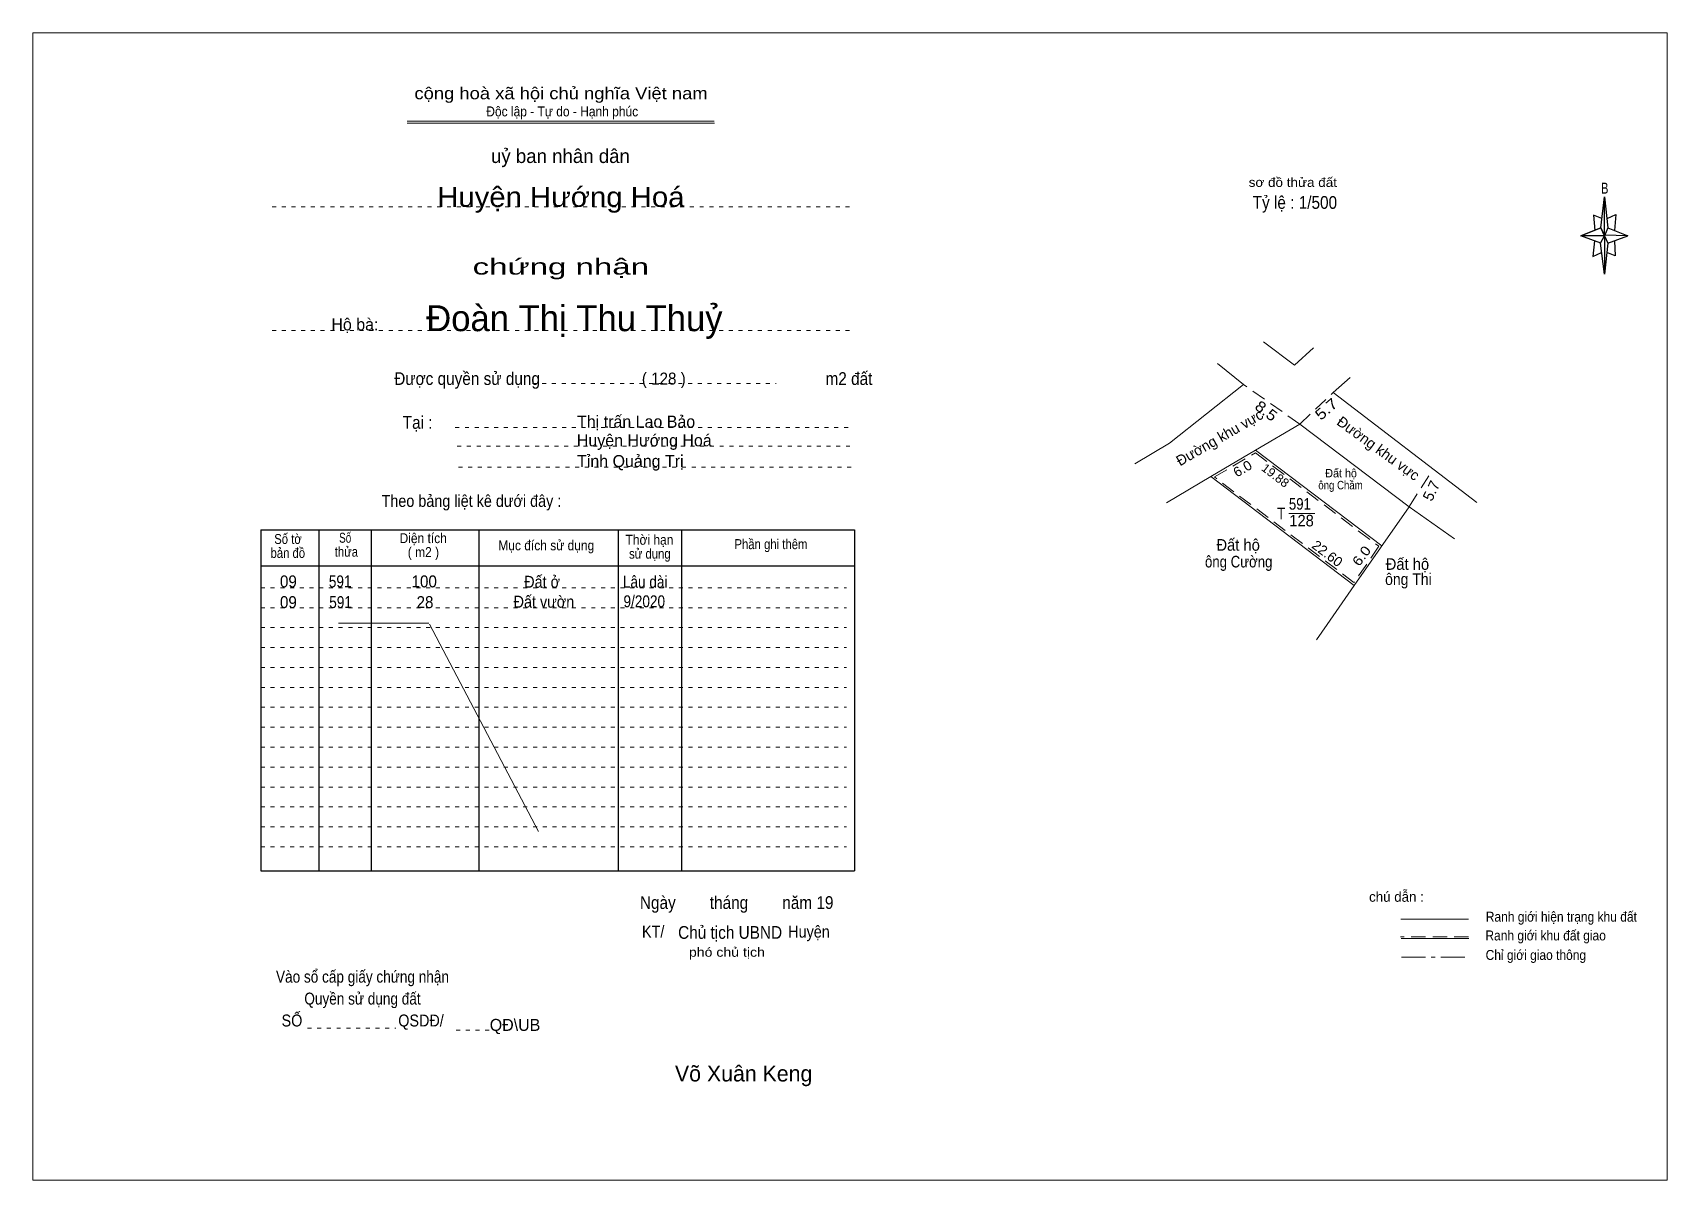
# Model space of a CAD drawing. Header units: centimetres. Extents: x -0.5 to 40.5, y 0 to 28.8.
import ezdxf
from ezdxf.enums import TextEntityAlignment as Align

# ---------------------------------------------------------------- set-up
doc = ezdxf.new("R2010")
doc.units = ezdxf.units.CM
doc.header["$LTSCALE"] = 0.12
for name, pattern in [('DOT_DASHED', [7.7, 5, -1.2, 0.3, -1.2]), ('DOTTED', [1.5, 0.3, -1.2]), ('MEDIUM_DASHED', [4.5, 3, -1.5])]:
    doc.linetypes.add(name, pattern=pattern)
for name, color, linetype, lineweight in [('1', 7, 'DOTTED', 13), ('2', 7, 'Continuous', 13), ('50', 7, 'Continuous', 13)]:
    doc.layers.add(name, color=color, linetype=linetype, lineweight=lineweight)
doc.layers.add('34', color=7, linetype='Continuous')

msp = doc.modelspace()

# ---------------------------------------------------------------- linework, layer by layer
at = {"layer": '1', "linetype": 'Continuous'}
for p, q in [((8.91, 26.55), (16.62, 26.55)), ((8.91, 26.5), (16.63, 26.5))]:
    msp.add_line(p, q, dxfattribs=at)
at = {"layer": '1'}
for p, q in [((5.52, 24.4), (20.02, 24.4)), ((5.52, 21.3), (20.02, 21.3)), ((12.06, 19.97), (18.18, 19.97)), ((10.12, 18.86), (20.06, 18.86)), ((10.17, 18.39), (20.11, 18.39)), ((10.2, 17.87), (20.14, 17.87)), ((5.24, 14.84), (19.94, 14.84)), ((5.24, 14.34), (19.94, 14.34)), ((5.24, 13.84), (19.94, 13.84)), ((5.24, 13.34), (19.94, 13.34)), ((5.24, 12.84), (19.94, 12.84)), ((5.24, 12.34), (19.94, 12.34)), ((5.24, 11.84), (19.94, 11.84)), ((5.24, 11.34), (19.94, 11.34)), ((5.24, 10.84), (19.94, 10.84)), ((5.24, 10.34), (19.94, 10.34)), ((5.24, 9.84), (19.94, 9.84)), ((5.24, 9.34), (19.94, 9.34)), ((5.24, 8.84), (19.94, 8.84)), ((5.24, 8.34), (19.94, 8.34)), ((6.41, 3.79), (8.63, 3.79)), ((10.14, 3.74), (11.2, 3.74))]:
    msp.add_line(p, q, dxfattribs=at)
at = {"layer": '1', "linetype": 'Continuous', "lineweight": 25}
for p, q in [((5.24, 16.29), (20.14, 16.29)), ((5.24, 16.29), (5.24, 7.74)), ((6.69, 16.29), (6.69, 7.74)), ((8.01, 16.29), (8.01, 7.74)), ((10.71, 16.29), (10.71, 7.74)), ((14.21, 16.29), (14.21, 7.74)), ((15.8, 16.29), (15.8, 7.74)), ((20.14, 16.29), (20.14, 7.74)), ((5.24, 15.39), (20.14, 15.39)), ((5.24, 7.74), (20.14, 7.74))]:
    msp.add_line(p, q, dxfattribs=at)
at = {"layer": '1', "linetype": 'Continuous'}
msp.add_lwpolyline([(-0.49, -0.03), (40.55, -0.03), (40.55, 28.77), (-0.49, 28.77)], close=True, dxfattribs=at)
at = {"layer": '2', "lineweight": 25}
for p, q in [((38.88, 23.87), (38.97, 24.65)), ((39.06, 23.87), (39.56, 23.67)), ((38.88, 23.49), (38.38, 23.67)), ((39.06, 23.49), (38.97, 22.71)), ((39.22, 23.55), (39.24, 23.17)), ((39.24, 23.17), (39.03, 23.25))]:
    msp.add_line(p, q, dxfattribs=at)
at = {"layer": '2', "linetype": 'MEDIUM_DASHED'}
for p, q in [((31.32, 18.95), (29.91, 19.94)), ((31.32, 18.95), (32.16, 19.74)), ((34.56, 17.65), (34.05, 16.85)), ((35.56, 6.08), (33.85, 6.08))]:
    msp.add_line(p, q, dxfattribs=at)
at = {"layer": '2'}
for p, q in [((30.21, 18.29), (31.32, 18.95)), ((31.32, 18.95), (34.07, 16.87)), ((29.09, 17.63), (30.21, 18.29)), ((30.21, 18.29), (33.38, 15.89)), ((32.69, 14.9), (29.09, 17.63)), ((34.07, 16.87), (32.69, 14.9)), ((35.21, 16.07), (34.07, 16.87)), ((31.05, 16.7), (31.7, 16.7)), ((35.56, 6.52), (33.86, 6.52)), ((35.57, 6.04), (33.87, 6.04))]:
    msp.add_line(p, q, dxfattribs=at)
at = {"layer": '2', "linetype": 'DOT_DASHED'}
msp.add_line((33.88, 5.57), (35.59, 5.57), dxfattribs=at)
at = {"layer": '2', "lineweight": 25}
for points in [[(38.97, 24.65), (39.06, 23.87), (38.97, 23.67)], [(38.97, 23.67), (38.38, 23.67), (38.88, 23.87), (39.06, 23.49), (39.56, 23.67), (38.97, 23.69)], [(38.97, 23.67), (38.97, 22.71), (38.87, 23.49)]]:
    msp.add_lwpolyline(points, close=True, dxfattribs=at)
for points in [[(38.97, 23.67), (38.88, 23.87), (38.38, 23.67)], [(38.91, 24.11), (38.7, 24.19), (38.73, 23.81)], [(39.04, 24.11), (39.26, 24.21), (39.22, 23.81)], [(38.72, 23.55), (38.68, 23.15), (38.9, 23.25)], [(38.97, 23.67), (39.06, 23.49), (39.56, 23.67)]]:
    msp.add_lwpolyline(points, dxfattribs=at)
at = {"layer": '2'}
for points in [[(31.67, 20.86), (31.19, 20.43), (30.41, 21.01)], [(27.18, 17.95), (28.05, 18.47), (29.91, 19.94), (29.26, 20.47)], [(35.77, 16.98), (32.16, 19.74), (32.59, 20.12)], [(27.98, 16.97), (29.09, 17.63), (32.69, 14.9), (32.01, 13.92), (31.74, 13.53)], [(29.09, 17.63), (32.69, 14.9), (29.09, 17.63)]]:
    msp.add_lwpolyline(points, dxfattribs=at)
at = {"layer": '2', "linetype": 'MEDIUM_DASHED'}
msp.add_lwpolyline([(32.68, 14.97), (29.18, 17.62), (30.21, 18.23), (33.31, 15.88)], close=True, dxfattribs=at)
at = {"layer": '50'}
for p, q in [((7.19, 13.95), (9.46, 13.95)), ((9.47, 13.93), (12.21, 8.72))]:
    msp.add_line(p, q, dxfattribs=at)

# ---------------------------------------------------------------- texts
at = {"layer": '1'}
for s, height, width, p in [('cộng hoà xã hội chủ nghĩa Việt nam', 0.3, 1.15, (12.775, 27.1)), ('Độc lập - Tự do - Hạnh phúc', 0.25, 0.9, (12.805, 26.67)), ('chứng nhận', 0.4, 1.55, (12.77, 22.7)), ('Được quyền sử dụng                                                                   m2 đất', 0.32, 0.9, (14.59, 19.93)), ('Tại :', 0.32, 0.9, (9.175, 18.83)), ('Theo bảng liệt kê dưới đây :', 0.3, 0.9, (10.525, 16.87)), ('Số tờ', 0.25, 0.85, (5.92, 15.94)), ('Số ', 0.25, 0.75, (7.39, 15.97)), ('Diện tích', 0.25, 0.9, (9.315, 15.96)), ('Mục đích sử dụng', 0.25, 0.9, (12.405, 15.78)), ('Thời hạn', 0.25, 0.9, (14.995, 15.92)), ('Phần ghi thêm', 0.25, 0.85, (18.045, 15.81)), ('bản đồ', 0.25, 0.85, (5.915, 15.59)), ('thửa', 0.25, 0.85, (7.385, 15.62)), ('( m2 )', 0.25, 0.9, (9.32, 15.61)), ('sử dụng', 0.25, 0.85, (15.005, 15.57)), ('Ngày        tháng        năm 19', 0.32, 0.9, (17.185, 6.78)), ('Chủ tịch UBND', 0.32, 0.9, (17.02, 6.03)), ('Vào sổ cấp giấy chứng nhận', 0.3, 0.85, (7.79, 4.93)), ('Quyền sử dụng đất', 0.3, 0.85, (7.79, 4.38)), ('SỐ                        QSDĐ/', 0.3, 0.9, (7.795, 3.83))]:
    msp.add_text(s, height=height, dxfattribs=dict(at, width=width)).set_placement(p, align=Align.CENTER)
msp.add_text('uỷ ban nhân dân', height=0.35, dxfattribs=at).set_placement((12.76, 25.5), align=Align.CENTER)
at = {"layer": '2'}
for s, height, width, p in [('sơ đồ thửa đất ', 0.23, 1.1, (31.195, 24.9)), ('B', 0.2756, 0.75, (38.98, 24.73)), ('Đất hộ', 0.2125, 0.95, (32.36, 17.61)), ('ông Chầm', 0.2125, 0.85, (32.345, 17.31)), ('Đất hộ', 0.2916, 0.95, (29.775, 15.77)), ('ông Cường ', 0.2916, 0.85, (29.835, 15.35)), ('Đất hộ', 0.2916, 0.95, (34.025, 15.29)), ('ông Thi', 0.2916, 0.9, (34.05, 14.91)), ('Ranh giới hiện trạng khu đất', 0.25, 0.9, (37.89, 6.46)), ('Ranh giới khu đất giao', 0.25, 0.9, (37.495, 5.99)), ('Chỉ giới giao thông', 0.25, 0.9, (37.25, 5.5))]:
    msp.add_text(s, height=height, dxfattribs=dict(at, width=width)).set_placement(p, align=Align.CENTER)
for s, height, width, p in [('Tỷ lệ : 1/500', 0.32, 0.9, (30.14, 24.35)), ('T', 0.2869, 0.9, (30.75, 16.56)), ('591', 0.29, 0.85, (31.05, 16.8)), ('128', 0.29, 0.95, (31.06, 16.38))]:
    msp.add_text(s, height=height, dxfattribs=dict(at, width=width)).set_placement(p)
for s, height, rotation, width, p in [('8.5', 0.2696, 322.857, 1.15, (30.3986, 19.1717)), ('5.7', 0.2699, 40.637, 1.2, (32.0771, 19.2221)), ('6.0', 0.243, 30.637, 1.05, (29.9481, 17.7251)), ('19.88', 0.2183, 322.857, 1.05, (30.6441, 17.5721)), ('22.60', 0.2426, 322.857, 1.05, (31.9418, 15.6036)), ('6.0', 0.243, 53.048, 1.15, (32.9707, 15.567))]:
    msp.add_text(s, height=height, rotation=rotation, dxfattribs=dict(at, width=width)).set_placement(p, align=Align.CENTER)
for s, height, rotation, p in [('Đường khu vực', 0.2615, 30, (29.3746, 18.4969)), ('Đường khu vực', 0.2617, 324, (33.2181, 18.233)), ('5.7', 0.2692, 64.637, (34.7472, 17.2173))]:
    msp.add_text(s, height=height, rotation=rotation, dxfattribs=at).set_placement(p, align=Align.CENTER)
msp.add_text('chú dẫn :', height=0.25, dxfattribs=at).set_placement((33.75, 6.96), align=Align.CENTER)
at = {"layer": '34'}
for s, height, width, p in [('Huyện Hướng Hoá', 0.5, 1.1, (12.77, 24.4)), ('( 128 )', 0.3, 0.95, (15.355, 19.94)), ('09', 0.3, 0.95, (5.93, 14.85)), ('591', 0.3, 0.85, (7.23, 14.85)), ('100', 0.3, 0.95, (9.34, 14.85)), ('09', 0.3, 0.95, (5.93, 14.33)), ('591', 0.3, 0.85, (7.24, 14.33)), ('28', 0.3, 0.95, (9.36, 14.33))]:
    msp.add_text(s, height=height, dxfattribs=dict(at, width=width)).set_placement(p, align=Align.CENTER)
for s, height, p in [('Đoàn Thị Thu Thuỷ', 0.65, (13.11, 21.28)), ('Hộ bà:', 0.3, (7.6, 21.3)), ('Thị trấn Lao Bảo', 0.3, (14.66, 18.86)), ('Huyện Hướng Hoá', 0.3, (14.865, 18.39)), ('Tỉnh Quảng Trị', 0.3, (14.515, 17.87))]:
    msp.add_text(s, height=height, dxfattribs=at).set_placement(p, align=Align.CENTER)
at = {"layer": '50'}
for s, height, width, p in [('Đất ở ', 0.3, 0.9, (12.35, 14.84)), ('Lâu dài ', 0.3, 0.85, (14.935, 14.84)), ('Đất vườn', 0.3, 0.9, (12.345, 14.34)), ('9/2020', 0.3, 0.85, (14.865, 14.35)), ('KT/                               Huyện ', 0.3, 0.9, (17.215, 6.06)), ('phó chủ tịch', 0.23, 1.15, (16.94, 5.58))]:
    msp.add_text(s, height=height, dxfattribs=dict(at, width=width)).set_placement(p, align=Align.CENTER)
for s, height, p in [('QĐ\\UB', 0.3, (11.62, 3.72)), ('Võ Xuân Keng', 0.4, (17.36, 2.45))]:
    msp.add_text(s, height=height, dxfattribs=at).set_placement(p, align=Align.CENTER)

doc.saveas('drawing.dxf')
